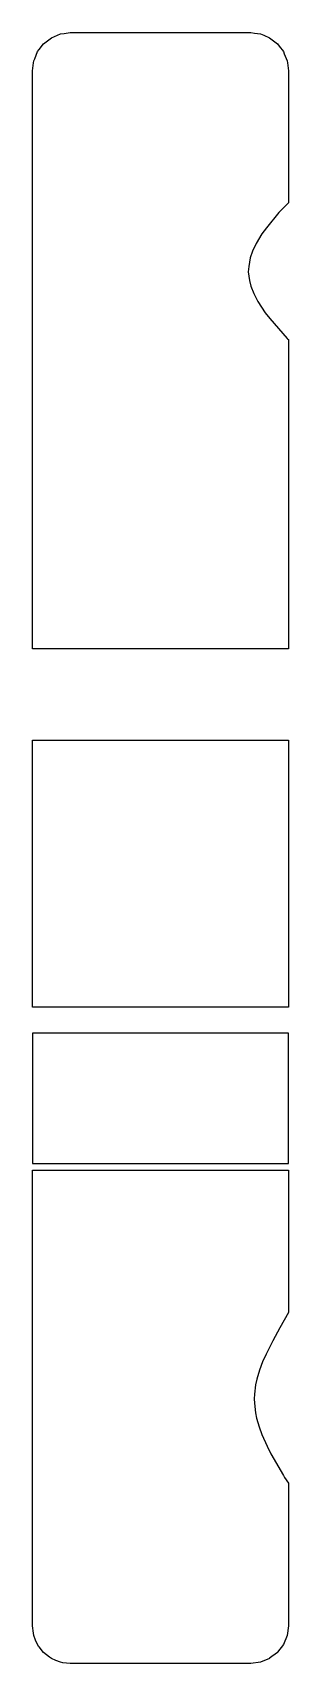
# Model space of a CAD drawing. Header units: metres. Extents: x 2.4 to 16, y -16 to 70.7.
import ezdxf

# ---------------------------------------------------------------- set-up
doc = ezdxf.new("R2010")
doc.units = ezdxf.units.M

msp = doc.modelspace()

# ---------------------------------------------------------------- linework, layer by layer
for p, q in [((3.117, 70.239), (3.4, 70.459)), ((3.4, 70.459), (3.57, 70.53)), ((3.57, 70.53), (3.882, 70.661)), ((3.882, 70.661), (4.074, 70.687)), ((4.074, 70.687), (4.4, 70.73)), ((4.4, 70.73), (8.015, 70.73)), ((8.015, 70.73), (14, 70.73)), ((14, 70.73), (14.194, 70.704)), ((14.194, 70.704), (14.518, 70.661)), ((14.518, 70.661), (14.693, 70.587)), ((14.693, 70.587), (15, 70.459)), ((15, 70.459), (15.141, 70.349)), ((15.141, 70.349), (15.414, 70.137)), ((2.509, 69.329), (2.668, 69.717)), ((2.668, 69.717), (2.753, 69.83)), ((2.753, 69.83), (2.986, 70.137)), ((2.986, 70.137), (3.117, 70.239)), ((15.414, 70.137), (15.51, 70.01)), ((15.51, 70.01), (15.732, 69.717)), ((15.732, 69.717), (15.782, 69.595)), ((15.782, 69.595), (15.932, 69.229)), ((2.4, 68.695), (2.454, 69.123)), ((2.4, 67.514), (2.4, 68.695)), ((2.454, 69.123), (2.468, 69.229)), ((2.468, 69.229), (2.509, 69.329)), ((15.932, 69.229), (15.946, 69.123)), ((15.946, 69.123), (16, 68.695)), ((16, 68.695), (16, 67.221)), ((16, 68.695), (16, 68.695)), ((2.4, 64.86), (2.4, 67.514)), ((16, 67.221), (16, 65.611)), ((16, 65.611), (16, 61.678)), ((2.4, 63.508), (2.4, 64.86)), ((2.4, 62.891), (2.4, 63.508)), ((2.4, 62.109), (2.4, 62.891)), ((2.4, 61.573), (2.4, 62.109)), ((16, 61.678), (15.495, 61.168)), ((2.4, 60.957), (2.4, 61.573)), ((2.4, 60.622), (2.4, 60.957)), ((15.495, 61.168), (14.833, 60.342)), ((2.4, 60.354), (2.4, 60.622)), ((2.4, 59.761), (2.4, 60.354)), ((14.59, 60.03), (14.289, 59.517)), ((14.833, 60.342), (14.59, 60.03)), ((2.4, 59.584), (2.4, 59.761)), ((2.4, 58.965), (2.4, 59.584)), ((14.086, 59.098), (13.967, 58.75)), ((14.289, 59.517), (14.086, 59.098)), ((2.4, 58.842), (2.4, 58.965)), ((2.4, 58.728), (2.4, 58.842)), ((2.4, 58.12), (2.4, 58.728)), ((2.4, 58.022), (2.4, 58.12)), ((13.891, 58.291), (13.866, 58.002)), ((13.967, 58.75), (13.891, 58.291)), ((2.4, 57.416), (2.4, 58.022)), ((2.4, 57.308), (2.4, 57.416)), ((2.4, 56.73), (2.4, 57.308)), ((13.866, 58.002), (13.941, 57.554)), ((13.941, 57.554), (13.996, 57.24)), ((2.4, 56.25), (2.4, 56.73)), ((13.996, 57.24), (14.162, 56.855)), ((14.162, 56.855), (14.369, 56.429)), ((14.369, 56.429), (14.774, 55.822)), ((2.4, 55.905), (2.4, 56.25)), ((2.4, 51.365), (2.4, 55.905)), ((14.774, 55.822), (15.005, 55.522)), ((15.005, 55.522), (15.93, 54.467)), ((15.93, 54.467), (15.948, 54.449)), ((15.948, 54.449), (16, 54.4)), ((16, 54.4), (16, 54.261)), ((16, 54.261), (16, 41.763)), ((2.4, 46.759), (2.4, 51.365)), ((2.4, 41.763), (2.4, 46.759)), ((2.4, 40.03), (2.4, 41.763)), ((16, 41.763), (16, 37.95)), ((2.4, 37.95), (2.4, 40.03)), ((8.388, 37.95), (2.4, 37.95)), ((16, 37.95), (8.388, 37.95)), ((2.4, 31.408), (2.4, 33.103)), ((2.4, 33.103), (10.012, 33.103)), ((10.012, 33.103), (16, 33.103)), ((16, 33.103), (16, 29.29)), ((2.4, 29.29), (2.4, 31.408)), ((2.4, 27.421), (2.4, 29.29)), ((16, 29.29), (16, 26.174)), ((16, 29.29), (16, 29.29)), ((2.4, 26.174), (2.4, 27.421)), ((2.4, 22.867), (2.4, 26.174)), ((16, 26.174), (16, 18.897)), ((2.4, 18.897), (2.4, 22.867)), ((13.828, 18.897), (2.4, 18.897)), ((16, 18.897), (13.828, 18.897)), ((4.572, 17.514), (2.4, 17.514)), ((2.4, 17.514), (2.4, 14.28)), ((16, 17.514), (4.572, 17.514)), ((16, 11.982), (16, 17.514)), ((2.4, 14.28), (2.4, 10.586)), ((16, 10.586), (16, 11.982)), ((2.4, 10.586), (2.948, 10.586)), ((2.948, 10.586), (16, 10.586)), ((16, 10.586), (16, 10.586)), ((2.4, 4.693), (2.4, 10.237)), ((2.4, 10.237), (15.452, 10.237)), ((15.452, 10.237), (16, 10.237)), ((16, 10.237), (16, 2.899)), ((2.4, -0.325), (2.4, 4.693)), ((16, 2.669), (15.551, 1.847)), ((16, 2.899), (16, 2.669)), ((15.551, 1.847), (15.176, 1.162)), ((15.176, 1.162), (14.823, 0.448)), ((14.632, 0.038), (14.467, -0.403)), ((14.823, 0.448), (14.632, 0.038)), ((2.4, -0.766), (2.4, -0.325)), ((2.4, -1.317), (2.4, -0.766)), ((14.467, -0.403), (14.326, -0.888)), ((2.4, -1.922), (2.4, -1.317)), ((14.207, -1.689), (14.185, -1.931)), ((14.256, -1.185), (14.207, -1.689)), ((14.326, -0.888), (14.256, -1.185)), ((2.4, -2.021), (2.4, -1.922)), ((2.4, -2.626), (2.4, -2.021)), ((14.185, -1.931), (14.198, -2.168)), ((14.198, -2.168), (14.251, -2.668)), ((2.4, -2.74), (2.4, -2.626)), ((2.4, -2.861), (2.4, -2.74)), ((2.4, -3.476), (2.4, -2.861)), ((14.251, -2.668), (14.308, -2.951)), ((14.308, -2.951), (14.449, -3.422)), ((14.449, -3.422), (14.587, -3.828)), ((2.4, -3.645), (2.4, -3.476)), ((2.4, -4.235), (2.4, -3.645)), ((2.4, -4.488), (2.4, -4.235)), ((14.587, -3.828), (14.877, -4.454)), ((2.4, -4.792), (2.4, -4.488)), ((2.4, -5.405), (2.4, -4.792)), ((14.877, -4.454), (15.067, -4.853)), ((15.067, -4.853), (15.733, -6.009)), ((2.4, -5.877), (2.4, -5.405)), ((2.4, -6.518), (2.4, -5.877)), ((15.733, -6.009), (15.798, -6.115)), ((2.4, -7.153), (2.4, -6.518)), ((15.798, -6.115), (16, -6.419)), ((16, -6.419), (16, -13.14)), ((2.4, -8.199), (2.4, -7.153)), ((2.4, -9.937), (2.4, -8.199)), ((2.4, -13.629), (2.4, -9.937)), ((2.4, -13.696), (2.4, -13.629)), ((2.4, -13.737), (2.4, -13.696)), ((2.4, -13.761), (2.4, -13.737)), ((2.4, -13.774), (2.4, -13.761)), ((2.4, -13.957), (2.4, -13.774)), ((16, -13.14), (16, -13.61)), ((16, -13.61), (16, -13.744)), ((16, -13.744), (16, -13.802)), ((16, -13.802), (16, -13.844)), ((16, -13.844), (16, -13.873)), ((16, -13.844), (16, -13.844)), ((16, -13.873), (16, -13.889)), ((2.4, -14), (2.4, -13.957)), ((2.4, -14.001), (2.4, -14)), ((2.4, -14.002), (2.4, -14.001)), ((2.401, -14.004), (2.4, -14.002)), ((2.439, -14.393), (2.401, -14.004)), ((2.468, -14.518), (2.439, -14.393)), ((2.552, -14.764), (2.468, -14.518)), ((15.932, -14.518), (15.734, -14.996)), ((16, -14.001), (15.932, -14.516)), ((15.932, -14.516), (15.932, -14.518)), ((16, -13.889), (16, -14)), ((16, -14), (16, -14.001)), ((2.553, -14.768), (2.552, -14.764)), ((2.668, -15), (2.553, -14.768)), ((2.738, -15.112), (2.668, -15)), ((2.74, -15.116), (2.738, -15.112)), ((2.986, -15.414), (2.74, -15.116)), ((3.289, -15.662), (2.986, -15.414)), ((15.414, -15.414), (15.003, -15.73)), ((15.417, -15.411), (15.414, -15.414)), ((15.732, -15), (15.417, -15.411)), ((15.734, -14.996), (15.732, -15)), ((3.292, -15.665), (3.289, -15.662)), ((3.4, -15.732), (3.292, -15.665)), ((3.635, -15.848), (3.4, -15.732)), ((3.639, -15.849), (3.635, -15.848)), ((3.882, -15.932), (3.639, -15.849)), ((4.01, -15.962), (3.882, -15.932)), ((4.012, -15.962), (4.01, -15.962)), ((4.4, -16), (4.012, -15.962)), ((4.437, -16), (4.4, -16)), ((14, -16), (4.437, -16)), ((14.001, -16), (14, -16)), ((14.004, -15.999), (14.001, -16)), ((14.518, -15.932), (14.004, -15.999)), ((14.521, -15.93), (14.518, -15.932)), ((15, -15.732), (14.521, -15.93)), ((15.003, -15.73), (15, -15.732))]:
    msp.add_line(p, q)

doc.saveas('drawing.dxf')
